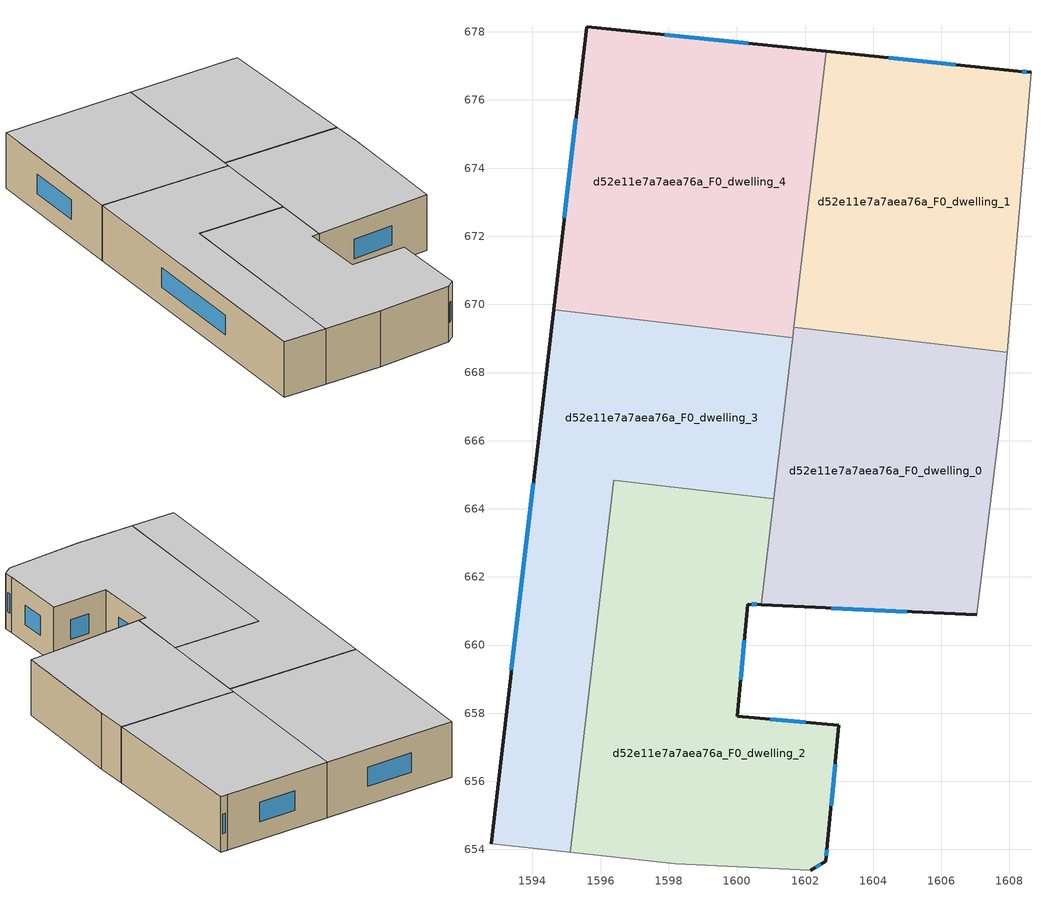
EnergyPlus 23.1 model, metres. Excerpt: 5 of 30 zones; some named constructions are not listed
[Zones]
d52e11e7a7aea76a_F0_dwelling_0
 floor ground (EU_floor_Construction): 1607.93,668.6 1607.79,667.01 1607.04,660.88 1600.71,661.19 1601.67,669.33 z0
 wall outside (EU_wall_Construction): 1600.71,661.19 1607.04,660.88 z0:3
 wall to d52e11e7a7aea76a_F0_dwelling_1 (EU_wall_Construction): 1607.93,668.6 1601.67,669.33 z0:3
 wall adiabatic (EU_wall_Construction): 1607.04,660.88 1607.79,667.01 1607.93,668.6 z0:3
 wall to d52e11e7a7aea76a_F0_dwelling_3 (EU_wall_Construction): 1601.63,669.03 1601.08,664.29 z0:3
 wall to d52e11e7a7aea76a_F0_dwelling_2 (EU_wall_Construction): 1601.08,664.29 1600.71,661.19 z0:3
 wall to d52e11e7a7aea76a_F0_dwelling_4 (EU_wall_Construction): 1601.67,669.33 1601.63,669.03 z0:3
 window (EU_Window_Construction): 1602.77,661.09 1604.98,660.98 z0.98:2.02
 ceiling to d52e11e7a7aea76a_F1_dwelling_0 (EU_floor_Construction): 1607.04,660.88 1607.79,667.01 1607.93,668.6 1601.67,669.33 1600.71,661.19 z3
d52e11e7a7aea76a_F0_dwelling_1
 floor ground (EU_floor_Construction): 1608.63,676.82 1607.93,668.6 1601.67,669.33 1602.62,677.43 1608.25,676.84 z0
 wall outside (EU_wall_Construction): 1608.63,676.82 1608.25,676.84 1602.62,677.43 z0:3
 wall adiabatic (EU_wall_Construction): 1607.93,668.6 1608.63,676.82 z0:3
 wall to d52e11e7a7aea76a_F0_dwelling_4 (EU_wall_Construction): 1602.62,677.43 1601.67,669.33 z0:3
 window (EU_Window_Construction): 1606.42,677.03 1604.45,677.24 / 1608.51,676.82 1608.38,676.84 z0.98:2.02
 ceiling to d52e11e7a7aea76a_F1_dwelling_1 (EU_floor_Construction): 1607.93,668.6 1608.63,676.82 1608.25,676.84 1602.62,677.43 1601.67,669.33 z3
d52e11e7a7aea76a_F0_dwelling_2
 floor ground (EU_floor_Construction): 1601.08,664.29 1600.71,661.19 1600.31,661.21 1600.01,657.92 1602.99,657.64 1602.65,654.14 1602.6,653.66 1602.17,653.38 1598.19,653.59 1595.11,653.92 1596.39,664.84 z0
 wall outside (EU_wall_Construction): 1602.17,653.38 1602.6,653.66 1602.65,654.14 1602.99,657.64 1600.01,657.92 1600.31,661.21 1600.71,661.19 z0:3
 wall adiabatic (EU_wall_Construction): 1595.11,653.92 1598.19,653.59 1602.17,653.38 z0:3
 wall to d52e11e7a7aea76a_F0_dwelling_3 (EU_wall_Construction): 1601.08,664.29 1596.39,664.84 1595.11,653.92 z0:3
 window (EU_Window_Construction): 1600.11,658.98 1600.21,660.14 / 1602.02,657.73 1600.98,657.83 / 1602.76,655.28 1602.88,656.51 / 1602.62,653.81 1602.64,653.99 / 1602.31,653.47 1602.46,653.57 / 1600.44,661.2 1600.58,661.19 z0.98:2.02
 ceiling to d52e11e7a7aea76a_F1_dwelling_2 (EU_floor_Construction): 1602.6,653.66 1602.65,654.14 1602.99,657.64 1600.01,657.92 1600.31,661.21 1600.71,661.19 1601.08,664.29 1596.39,664.84 1595.11,653.92 1598.19,653.59 1602.17,653.38 z3
d52e11e7a7aea76a_F0_dwelling_3
 floor ground (EU_floor_Construction): 1601.63,669.03 1601.08,664.29 1596.39,664.84 1595.11,653.92 1592.78,654.18 1594.62,669.85 z0
 wall outside (EU_wall_Construction): 1594.62,669.85 1592.78,654.18 z0:3
 wall adiabatic (EU_wall_Construction): 1592.78,654.18 1595.11,653.92 z0:3
 wall to d52e11e7a7aea76a_F0_dwelling_4 (EU_wall_Construction): 1601.63,669.03 1594.62,669.85 z0:3
 window (EU_Window_Construction): 1594.02,664.75 1593.38,659.27 z0.98:2.02
 ceiling to d52e11e7a7aea76a_F1_dwelling_3 (EU_floor_Construction): 1595.11,653.92 1596.39,664.84 1601.08,664.29 1601.63,669.03 1594.62,669.85 1592.78,654.18 z3
d52e11e7a7aea76a_F0_dwelling_4
 floor ground (EU_floor_Construction): 1602.62,677.43 1601.63,669.03 1594.62,669.85 1595.59,678.16 z0
 wall outside (EU_wall_Construction): 1602.62,677.43 1595.59,678.16 1594.62,669.85 z0:3
 window (EU_Window_Construction): 1595.28,675.45 1594.94,672.55 / 1600.33,677.66 1597.88,677.92 z0.98:2.02
 ceiling to d52e11e7a7aea76a_F1_dwelling_4 (EU_floor_Construction): 1601.63,669.03 1602.62,677.43 1595.59,678.16 1594.62,669.85 z3
[HVACTEMPLATE:THERMOSTAT] Constant Heating Setpoint=20; Constant Cooling Setpoint=50
EU_HeatOnly_d52e11e7a7aea76a_F0_dwelling_0; EU_HeatOnly_d52e11e7a7aea76a_F0_dwelling_1; EU_HeatOnly_d52e11e7a7aea76a_F0_dwelling_2; EU_HeatOnly_d52e11e7a7aea76a_F0_dwelling_3; EU_HeatOnly_d52e11e7a7aea76a_F0_dwelling_4; EU_HeatOnly_d52e11e7a7aea76a_F1_dwelling_0; EU_HeatOnly_d52e11e7a7aea76a_F1_dwelling_1; EU_HeatOnly_d52e11e7a7aea76a_F1_dwelling_2; EU_HeatOnly_d52e11e7a7aea76a_F1_dwelling_3; EU_HeatOnly_d52e11e7a7aea76a_F1_dwelling_4; EU_HeatOnly_d52e11e7a7aea76a_F2_dwelling_0; EU_HeatOnly_d52e11e7a7aea76a_F2_dwelling_1; EU_HeatOnly_d52e11e7a7aea76a_F2_dwelling_2; EU_HeatOnly_d52e11e7a7aea76a_F2_dwelling_3; EU_HeatOnly_d52e11e7a7aea76a_F2_dwelling_4; EU_HeatOnly_d52e11e7a7aea76a_F3_dwelling_0; EU_HeatOnly_d52e11e7a7aea76a_F3_dwelling_1; EU_HeatOnly_d52e11e7a7aea76a_F3_dwelling_2; EU_HeatOnly_d52e11e7a7aea76a_F3_dwelling_3; EU_HeatOnly_d52e11e7a7aea76a_F3_dwelling_4; EU_HeatOnly_d52e11e7a7aea76a_F4_dwelling_0; EU_HeatOnly_d52e11e7a7aea76a_F4_dwelling_1; EU_HeatOnly_d52e11e7a7aea76a_F4_dwelling_2; EU_HeatOnly_d52e11e7a7aea76a_F4_dwelling_3; EU_HeatOnly_d52e11e7a7aea76a_F4_dwelling_4; EU_HeatOnly_d52e11e7a7aea76a_F5_dwelling_0; EU_HeatOnly_d52e11e7a7aea76a_F5_dwelling_1; EU_HeatOnly_d52e11e7a7aea76a_F5_dwelling_2; EU_HeatOnly_d52e11e7a7aea76a_F5_dwelling_3; EU_HeatOnly_d52e11e7a7aea76a_F5_dwelling_4
[SCHEDULE:CONSTANT]
Name | Hourly Value
EU_AlwaysOn | 1
EU_CoolingOff | 0
[SCHEDULE:FILE] Column Number=1; Rows to Skip at Top=0; Number of Hours of Data=8760; Column Separator=Comma; Interpolate to Timestep=No; Minutes per Item=60; Adjust Schedule for Daylight Savings=Yes
Name | File
EU_Step8_GainSchedule_d52e11e7a7aea76a_F2_dwelling_0_f000 | ../../schedules/d52e11e7a7aea76a/d52e11e7a7aea76a_F2_dwelling_0_f000_gain.csv
EU_Step8_GainSchedule_d52e11e7a7aea76a_F2_dwelling_1_f000 | ../../schedules/d52e11e7a7aea76a/d52e11e7a7aea76a_F2_dwelling_1_f000_gain.csv
EU_Step8_GainSchedule_d52e11e7a7aea76a_F2_dwelling_2_f000 | ../../schedules/d52e11e7a7aea76a/d52e11e7a7aea76a_F2_dwelling_2_f000_gain.csv
EU_Step8_GainSchedule_d52e11e7a7aea76a_F2_dwelling_3_f000 | ../../schedules/d52e11e7a7aea76a/d52e11e7a7aea76a_F2_dwelling_3_f000_gain.csv
EU_Step8_GainSchedule_d52e11e7a7aea76a_F2_dwelling_4_f000 | ../../schedules/d52e11e7a7aea76a/d52e11e7a7aea76a_F2_dwelling_4_f000_gain.csv
EU_Step8_GainSchedule_d52e11e7a7aea76a_F3_dwelling_0_f000 | ../../schedules/d52e11e7a7aea76a/d52e11e7a7aea76a_F3_dwelling_0_f000_gain.csv
EU_Step8_GainSchedule_d52e11e7a7aea76a_F3_dwelling_1_f000 | ../../schedules/d52e11e7a7aea76a/d52e11e7a7aea76a_F3_dwelling_1_f000_gain.csv
EU_Step8_GainSchedule_d52e11e7a7aea76a_F3_dwelling_2_f000 | ../../schedules/d52e11e7a7aea76a/d52e11e7a7aea76a_F3_dwelling_2_f000_gain.csv
EU_Step8_GainSchedule_d52e11e7a7aea76a_F3_dwelling_3_f000 | ../../schedules/d52e11e7a7aea76a/d52e11e7a7aea76a_F3_dwelling_3_f000_gain.csv
EU_Step8_GainSchedule_d52e11e7a7aea76a_F3_dwelling_4_f000 | ../../schedules/d52e11e7a7aea76a/d52e11e7a7aea76a_F3_dwelling_4_f000_gain.csv
EU_Step8_GainSchedule_d52e11e7a7aea76a_F4_dwelling_0_f000 | ../../schedules/d52e11e7a7aea76a/d52e11e7a7aea76a_F4_dwelling_0_f000_gain.csv
EU_Step8_GainSchedule_d52e11e7a7aea76a_F4_dwelling_1_f000 | ../../schedules/d52e11e7a7aea76a/d52e11e7a7aea76a_F4_dwelling_1_f000_gain.csv
EU_Step8_GainSchedule_d52e11e7a7aea76a_F4_dwelling_2_f000 | ../../schedules/d52e11e7a7aea76a/d52e11e7a7aea76a_F4_dwelling_2_f000_gain.csv
EU_Step8_GainSchedule_d52e11e7a7aea76a_F4_dwelling_3_f000 | ../../schedules/d52e11e7a7aea76a/d52e11e7a7aea76a_F4_dwelling_3_f000_gain.csv
EU_Step8_GainSchedule_d52e11e7a7aea76a_F4_dwelling_4_f000 | ../../schedules/d52e11e7a7aea76a/d52e11e7a7aea76a_F4_dwelling_4_f000_gain.csv
EU_Step8_GainSchedule_d52e11e7a7aea76a_F5_dwelling_0_f000 | ../../schedules/d52e11e7a7aea76a/d52e11e7a7aea76a_F5_dwelling_0_f000_gain.csv
EU_Step8_GainSchedule_d52e11e7a7aea76a_F5_dwelling_1_f000 | ../../schedules/d52e11e7a7aea76a/d52e11e7a7aea76a_F5_dwelling_1_f000_gain.csv
EU_Step8_GainSchedule_d52e11e7a7aea76a_F5_dwelling_2_f000 | ../../schedules/d52e11e7a7aea76a/d52e11e7a7aea76a_F5_dwelling_2_f000_gain.csv
EU_Step8_GainSchedule_d52e11e7a7aea76a_F5_dwelling_3_f000 | ../../schedules/d52e11e7a7aea76a/d52e11e7a7aea76a_F5_dwelling_3_f000_gain.csv
EU_Step8_GainSchedule_d52e11e7a7aea76a_F5_dwelling_4_f000 | ../../schedules/d52e11e7a7aea76a/d52e11e7a7aea76a_F5_dwelling_4_f000_gain.csv
